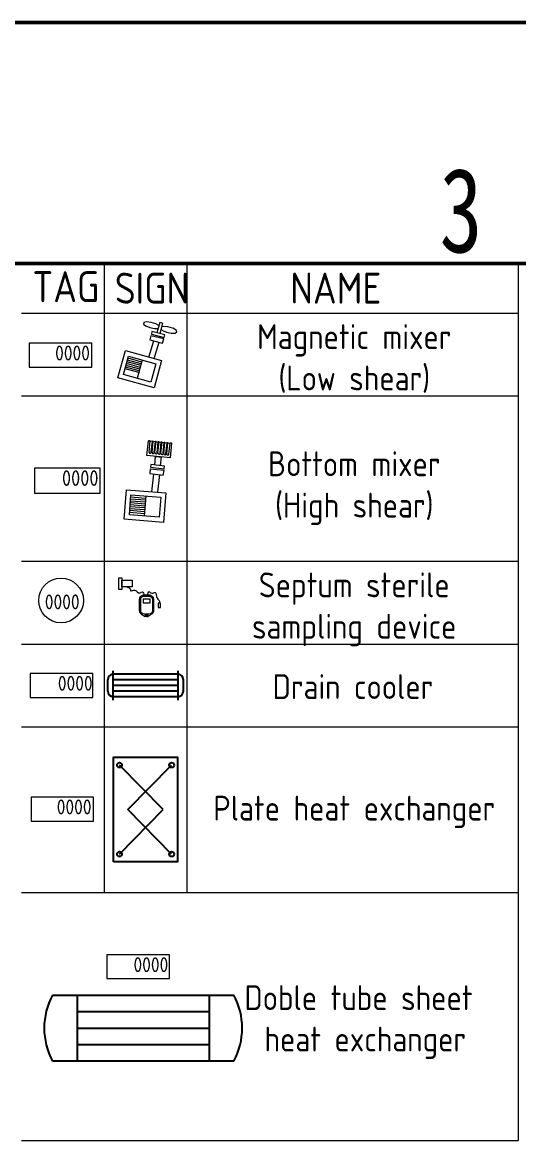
# Model space of a CAD drawing. Header units: millimetres. Extents: x -68339142 to 208, y -167 to 82456658.
# Drawn here: x -68336675 to -68336225, y 82451607 to 82452619 of the extents above; entities that cross this region are included whole.
import ezdxf
from ezdxf.enums import TextEntityAlignment as Align

# ---------------------------------------------------------------- set-up
doc = ezdxf.new("R2010")
doc.units = ezdxf.units.MM
doc.header["$MEASUREMENT"] = 0
for name, color, linetype, lineweight in [('Border (ISO)', 7, 'Continuous', 50), ('I8符号标注层', 3, 'Continuous', 9), ('图层15动态设备', 7, 'Continuous', 9), ('图框', 7, 'Continuous', 9)]:
    doc.layers.add(name, color=color, linetype=linetype, lineweight=lineweight)
doc.styles.add('I(3.5)', font='simfang.ttf', dxfattribs={"width": 0.75})
doc.styles.get("Standard").update_dxf_attribs({"font": 'gbenor.shx', "bigfont": 'gbcbig.shx'})

# ---------------------------------------------------------------- blocks, each defined once
blk = doc.blocks.new('Borders A3')
at = {"layer": 'Border (ISO)'}
for p, q in [((0, 297), (420, 297)), ((10, 287), (410, 287))]:
    blk.add_line(p, q, dxfattribs=at)
at = {"layer": 'I8符号标注层', "insert": (131.25, 287.4), "char_height": 3.5, "attachment_point": 8, "style": 'I(3.5)'}
blk.add_mtext('3', dxfattribs=at)
blk = doc.blocks.new('*U237')
at = {"color": 7}
for p, q in [((13.44, -18.28), (15.92, -19.88)), ((16.84, -19.88), (15.92, -19.88)), ((16.84, -18.89), (16.16, -18.89)), ((16.84, -19.43), (16.16, -19.43)), ((16.84, -18.89), (17.51, -18.89)), ((16.84, -19.43), (17.51, -19.43)), ((16.84, -19.88), (17.75, -19.88)), ((20.23, -18.28), (17.75, -19.88))]:
    blk.add_line(p, q, dxfattribs=at)
for points in [[(0, 3.47), (1.96, 3.47), (1.96, -3.47), (0, -3.47)], [(1.96, 2.03), (8.06, 2.03), (8.06, -2.03), (1.96, -2.03)], [(19.04, -9.32), (14.78, -9.32), (14.78, -11.56), (19.04, -11.56)], [(25.23, -11.89), (23.91, -11.89), (23.91, -14.47), (25.23, -14.47)]]:
    blk.add_lwpolyline(points, close=True, dxfattribs=at)
blk.add_lwpolyline([(13.44, -18.28, -0.198912), (12.62, -16.29), (12.62, -9.65, -0.414214), (15.44, -6.83), (18.23, -6.83, -0.414214), (21.05, -9.65), (21.05, -16.29, -0.198912), (20.23, -18.28)], format="xyb", dxfattribs=at)
blk.add_lwpolyline([(15.44, -7.5), (18.23, -7.5, -0.414214), (20.38, -9.65), (20.38, -16.29, -0.414214), (18.23, -18.44), (15.44, -18.44, -0.414214), (13.29, -16.29), (13.29, -9.65, -0.414214)], format="xyb", close=True, dxfattribs=at)
at = {"color": 1, "linetype": 'ByBlock', "lineweight": 9}
blk.add_circle((-34.77, -10.19), 13.5, dxfattribs=at)
at = {"color": 7}
for centre, start, end in [((16.16, -19.16), 90, 270), ((17.51, -19.16), 270, 90)]:
    blk.add_arc(centre, 0.269, start, end, dxfattribs=at)
for points, knots in [([(5.01, -2.03), (7.2, -2.6), (6.64, -5.59), (10.31, -2.54), (12.01, -6.93), (14.38, -4.04), (15.27, -6.13), (15.78, -7.5)], [8.631153, 8.631153, 8.631153, 8.631153, 10.826402, 13.736422, 17.395423, 19.383427, 22.394048, 22.394048, 22.394048, 22.394048]), ([(17.53, -7.5), (17.63, -6.13), (17.81, -3.78), (19.95, -6.65), (23.08, -4.01), (22.33, -8.93), (24.85, -10.21), (24.69, -11.42), (24.57, -11.89)], [0, 0, 0, 0, 2.045966, 3.500506, 5.140859, 7.889931, 9.588851, 10.603974, 10.603974, 10.603974, 10.603974])]:
    blk.add_open_spline(points, degree=3, knots=knots, dxfattribs=at)
at = {"color": 1, "linetype": 'ByBlock', "lineweight": 9}
for tag, p, height, flags in [('YQJ_CODE', (-43.08, -8.7), 9, 2), ('YQJ_ITEMID', (30.92, -23.71), 5, 1), ('YQJ_CLASS_NAME', (30.95, -29.49), 5, 1), ('品牌', (32.13, -35.01), 5, 1), ('供电电源', (32.02, -40.86), 5, 1), ('控制方式', (32.34, -47.57), 5, 1), ('输出信号类型1', (32.76, -53.85), 5, 1), ('输出信号类型2', (32.59, -60.86), 5, 1)]:
    blk.add_attdef(tag, p, '', height=height, dxfattribs=dict(at, flags=flags))
for tag, p, height in [('YQJ_NO', (-44.63, -15.54), 9), ('尺寸', (-3.91, -17.15), 6.3)]:
    blk.add_attdef(tag, p, '', height=height, dxfattribs=at)
blk = doc.blocks.new('*U232')
at = {"color": 7}
for p, q in [((26.45, -26.89), (0, 0)), ((5.05, -26.89), (31.5, 0)), ((0, -53.78), (26.45, -26.89)), ((31.5, -53.78), (5.05, -26.89))]:
    blk.add_line(p, q, dxfattribs=at)
blk.add_lwpolyline([(-3.52, -58.48), (-3.52, 4.7), (35.02, 4.7), (35.02, -58.48)], close=True, dxfattribs=at)
at = {"color": 1, "linetype": 'ByBlock', "lineweight": 9}
blk.add_lwpolyline([(-53.42, -33.79), (-15.62, -33.79), (-15.62, -19.39), (-53.42, -19.39)], close=True, dxfattribs=at)
at = {"color": 7}
for centre in [(0, 0), (31.5, 0), (0, -53.78), (31.5, -53.78)]:
    blk.add_circle(centre, 1.48, dxfattribs=at)
at = {"color": 1, "linetype": 'ByBlock', "lineweight": 9}
for tag, p, height, flags in [('YQJ_ITEMID', (6.87, -12.3), 5, 1), ('YQJ_CLASS_NAME', (7.28, -17.72), 5, 1), ('YQJ_CODE', (-52.15, -29.58), 9, 2)]:
    blk.add_attdef(tag, p, '', height=height, dxfattribs=dict(at, flags=flags))
blk.add_attdef('YQJ_NO', (-37.9, -29.77), '', height=9, dxfattribs=at)
blk = doc.blocks.new('*U115')
at = {"color": 7, "lineweight": 9}
for p, q in [((-8.43, 7.97), (-8.66, 7.06)), ((-8.66, 7.06), (-7.3, 5.9)), ((-6.68, 8.34), (-8.43, 7.97)), ((-3.97, 8.05), (-6.68, 8.34)), ((-1.16, 7.2), (-3.97, 8.05)), ((0.67, 6.16), (-1.16, 7.2)), ((1.15, 7.96), (-0.52, 1.72)), ((2.95, 7.5), (1.15, 7.96)), ((2.95, 7.5), (1.15, 7.96)), ((2.95, 7.5), (1.31, 1.25)), ((-7.3, 5.9), (-4.78, 4.86)), ((-4.78, 4.86), (-1.91, 4.26)), ((-1.91, 4.26), (0.17, 4.3)), ((3.39, 5.64), (2.4, 5.43)), ((6.1, 5.35), (3.39, 5.64)), ((8.91, 4.5), (6.1, 5.35)), ((11.03, 3.4), (9.01, 4.55)), ((11.61, 2.32), (11.03, 3.4)), ((-5.39, -12.88), (-2.44, -3.12)), ((-2.13, -13.79), (0.84, -4)), ((-11.47, -22.33), (-19.72, -20.05)), ((-11.18, -21.26), (-19.43, -18.98)), ((-10.88, -20.2), (-19.13, -17.91)), ((-10.58, -19.13), (-18.84, -16.84)), ((-10.29, -18.06), (-18.54, -15.77)), ((-9.99, -16.99), (-18.24, -14.7)), ((-9.7, -15.92), (-17.95, -13.63)), ((-9.34, -14.63), (-12.42, -25.76))]:
    blk.add_line(p, q, dxfattribs=at)
for points in [[(4.24, 0.49), (-3.49, 2.47), (-3.87, 0.99), (3.87, -0.99)], [(3.63, -1.9), (-4.12, -0.01), (-4.77, -2.54), (2.82, -4.51)], [(-19.5, -8.98), (2.28, -15.01), (-2.26, -31.41), (-24.04, -25.38)], [(-17.59, -12.34), (-1.08, -16.91), (-4.17, -28.05), (-20.67, -23.48)]]:
    blk.add_lwpolyline(points, close=True, dxfattribs=at)
at = {"color": 1, "linetype": 'ByBlock', "lineweight": 9}
blk.add_lwpolyline([(-39.87, -4.52), (-77.67, -4.52), (-77.67, -18.92), (-39.87, -18.92)], close=True, dxfattribs=at)
at = {"color": 7, "lineweight": 9}
blk.add_polyline3d([(1.99, 3.86, 0), (2.77, 3.2, 0), (5.29, 2.16, 0), (8.16, 1.56, 0), (10.49, 1.6, 0), (11.52, 2.27, 0)], dxfattribs=at)
at = {"color": 1, "linetype": 'ByBlock', "lineweight": 9}
for tag, p, height, flags in [('YQJ_CODE', (-76, -14.9), 9, 2), ('YQJ_ITEMID', (39.02, -5.22), 5, 1), ('输出信号类型1', (40, -21.81), 5, 1), ('输出信号类型2', (39.93, -27.05), 5, 1), ('输入信号类型1', (39.76, -32.94), 5, 1), ('输入信号类型2', (39.76, -38.73), 5, 1)]:
    blk.add_attdef(tag, p, '', height=height, dxfattribs=dict(at, flags=flags))
for tag, p, height in [('YQJ_NO', (-62.01, -14.98), 9), ('电压', (-3.73, -38.4), 6.3), ('频率', (-3.73, -45.67), 6.3)]:
    blk.add_attdef(tag, p, '', height=height, dxfattribs=at)
at = {"color": 1, "linetype": 'ByBlock', "lineweight": 9, "flags": 1}
for tag, p, p2 in [('YQJ_CLASS_NAME', (39.15, -11.03), (87.7, -11.03)), ('品牌', (40.29, -16.7), (47.29, -16.7))]:
    blk.add_attdef(tag, text='', height=1, dxfattribs=at).set_placement(p, p2, align=Align.ALIGNED)
blk = doc.blocks.new('*U230')
at = {"color": 7, "lineweight": -2}
for p, q in [((-94.67, 39.86), (14.95, 39.86)), ((-79.72, 39.86), (-79.72, 0)), ((0, 39.86), (0, 0)), ((-79.72, 29.9), (0, 29.9)), ((-79.72, 19.93), (0, 19.93)), ((-79.72, 9.97), (0, 9.97)), ((14.95, 0), (-94.67, 0))]:
    blk.add_line(p, q, dxfattribs=at)
at = {"color": 1, "linetype": 'ByBlock', "lineweight": 9}
blk.add_lwpolyline([(-61.76, 49.85), (-23.96, 49.85), (-23.96, 64.25), (-61.76, 64.25)], close=True, dxfattribs=at)
at = {"color": 7, "lineweight": -2}
for centre, start, end in [((-57.3, 19.93), 151.92751, 208.07249), ((-22.42, 19.93), 331.92751, 28.07249)]:
    blk.add_arc(centre, 42.35, start, end, dxfattribs=at)
at = {"color": 1, "linetype": 'ByBlock', "lineweight": 9}
for tag, p, height, flags in [('YQJ_CODE', (-60.11, 53.88), 9, 2), ('YQJ_ITEMID', (6.87, -12.3), 5, 1), ('YQJ_CLASS_NAME', (7.28, -17.72), 5, 1)]:
    blk.add_attdef(tag, p, '', height=height, dxfattribs=dict(at, flags=flags))
blk.add_attdef('YQJ_NO', (-45.71, 53.75), '', height=9, dxfattribs=at)
blk = doc.blocks.new('*U231')
at = {"color": 7, "lineweight": 9}
for p, q in [((-6.02, 7.23), (-5.13, 15.73)), ((-4.07, 15.62), (-5.13, 15.73)), ((-5.13, 15.73), (8.43, 14.3)), ((-4.74, 9.24), (-4.07, 15.62)), ((-3.47, 9.1), (-2.8, 15.48)), ((-3.04, 9.06), (-2.37, 15.44)), ((-2.37, 15.44), (-2.8, 15.48)), ((-1.77, 8.92), (-1.1, 15.3)), ((-1.35, 8.88), (-0.68, 15.26)), ((-0.68, 15.26), (-1.1, 15.3)), ((-0.08, 8.75), (0.59, 15.13)), ((0.34, 8.7), (1.01, 15.08)), ((1.01, 15.08), (0.59, 15.13)), ((1.61, 8.57), (2.28, 14.95)), ((2.04, 8.52), (2.71, 14.9)), ((2.71, 14.9), (2.28, 14.95)), ((3.31, 8.39), (3.98, 14.77)), ((3.73, 8.35), (4.4, 14.73)), ((4.4, 14.73), (3.98, 14.77)), ((5, 8.21), (5.67, 14.59)), ((5.43, 8.17), (6.1, 14.55)), ((6.1, 14.55), (5.67, 14.59)), ((6.7, 8.03), (7.37, 14.41)), ((8.43, 14.3), (7.37, 14.41)), ((7.53, 5.81), (8.43, 14.3)), ((7.53, 5.81), (-6.02, 7.23)), ((-1.45, 1.7), (-0.94, 6.64)), ((-0.93, 6.73), (2.44, 6.31)), ((1.92, 1.32), (2.45, 6.4)), ((-3.05, -13.65), (-1.99, -3.51)), ((-1.99, -3.51), (-1.99, -3.45)), ((0.33, -13.92), (1.39, -3.75)), ((-6.88, -19.66), (-15.41, -18.97)), ((-6.79, -18.55), (-15.32, -17.87)), ((-6.7, -17.45), (-15.23, -16.76)), ((-6.59, -16.11), (-7.51, -27.63)), ((-7.41, -26.29), (-15.94, -25.61)), ((-7.32, -25.19), (-15.85, -24.5)), ((-7.23, -24.08), (-15.77, -23.4)), ((-7.14, -22.97), (-15.68, -22.29)), ((-7.05, -21.87), (-15.59, -21.19)), ((-6.96, -20.76), (-15.5, -20.08))]:
    blk.add_line(p, q, dxfattribs=at)
for points in [[(4.14, 1.07), (-3.79, 1.97), (-3.96, 0.45), (3.96, -0.45)], [(3.86, -1.38), (-4.08, -0.58), (-4.37, -3.18), (3.41, -4.08)], [(-17.64, -12.48), (4.89, -14.29), (3.53, -31.25), (-18.99, -29.45)], [(-15.13, -15.43), (1.95, -16.79), (1.02, -28.31), (-16.05, -26.94)]]:
    blk.add_lwpolyline(points, close=True, dxfattribs=at)
at = {"color": 1, "linetype": 'ByBlock', "lineweight": 9}
blk.add_lwpolyline([(-32.86, -0.07), (-70.66, -0.07), (-70.66, -14.47), (-32.86, -14.47)], close=True, dxfattribs=at)
at = {"color": 7, "lineweight": 9}
for centre in [(-4.1, 9.17), (-2.41, 8.99), (-0.72, 8.81), (0.98, 8.63), (2.67, 8.46), (4.37, 8.28), (6.06, 8.1)]:
    blk.add_arc(centre, 0.639, 174, 354, dxfattribs=at)
at = {"color": 1, "linetype": 'ByBlock', "lineweight": 9}
for tag, p, height, flags in [('YQJ_CODE', (-69.01, -10.24), 9, 2), ('YQJ_ITEMID', (40.27, -10.6), 5, 1), ('输出信号类型1', (41.26, -27.19), 5, 1), ('输出信号类型2', (41.19, -32.43), 5, 1), ('输入信号类型1', (41.02, -38.32), 5, 1), ('输入信号类型2', (41.02, -44.11), 5, 1)]:
    blk.add_attdef(tag, p, '', height=height, dxfattribs=dict(at, flags=flags))
for tag, p, height in [('YQJ_NO', (-54.85, -10.27), 9), ('电压', (-3.94, -23.85), 6.3), ('频率', (-3.94, -31.12), 6.3)]:
    blk.add_attdef(tag, p, '', height=height, dxfattribs=at)
at = {"color": 1, "linetype": 'ByBlock', "lineweight": 9, "flags": 1}
for tag, p, p2 in [('YQJ_CLASS_NAME', (40.41, -16.42), (88.95, -16.42)), ('品牌', (41.54, -22.09), (48.55, -22.09))]:
    blk.add_attdef(tag, text='', height=1, dxfattribs=at).set_placement(p, p2, align=Align.ALIGNED)
blk = doc.blocks.new('*U228')
at = {"color": 7}
for p, q in [((-38.95, -17.68), (-38.95, 0)), ((0, 0), (0, -17.68)), ((-42.35, -12.24), (-42.35, -5.44)), ((0, -2.04), (-38.95, -2.04)), ((0, -5.44), (-38.95, -5.44)), ((3.4, -12.24), (3.4, -5.44)), ((0, -8.84), (-38.95, -8.84)), ((0, -12.24), (-38.95, -12.24)), ((0, -15.64), (-38.95, -15.64))]:
    blk.add_line(p, q, dxfattribs=at)
at = {"color": 1, "linetype": 'ByBlock', "lineweight": 9}
blk.add_lwpolyline([(-89.21, -16.04), (-51.41, -16.04), (-51.41, -1.64), (-89.21, -1.64)], close=True, dxfattribs=at)
at = {"color": 7}
for centre, start, end in [((-38.95, -5.44), 90, 180), ((0, -5.44), 0, 90), ((-38.95, -12.24), 180, 270), ((0, -12.24), 270, 0)]:
    blk.add_arc(centre, 3.4, start, end, dxfattribs=at)
at = {"color": 1, "linetype": 'ByBlock', "lineweight": 9}
for tag, p, height, flags in [('YQJ_CODE', (-88.72, -11.83), 9, 2), ('YQJ_ITEMID', (17.46, -26.31), 5, 1), ('YQJ_CLASS_NAME', (17.88, -31.73), 5, 1)]:
    blk.add_attdef(tag, p, '', height=height, dxfattribs=dict(at, flags=flags))
blk.add_attdef('YQJ_NO', (-72.46, -12.02), '', height=9, dxfattribs=at)

msp = doc.modelspace()

# ---------------------------------------------------------------- linework, layer by layer
at = {"layer": '图框', "color": 6, "linetype": 'ByBlock', "lineweight": 9}
for p, q in [((-68335051.05898, 82452401.17503), (-68338924.05719, 82452401.17503)), ((-68336600.73804, 82452401.17503), (-68336600.73804, 82451831.58707)), ((-68336525.79226, 82452401.17503), (-68336525.79226, 82451831.58707)), ((-68336226.00915, 82452401.17499), (-68336226.00915, 82451606.74968)), ((-68336675.68382, 82452356.20752), (-68336226.00915, 82452356.20752)), ((-68336675.68382, 82452281.26174), (-68336226.00915, 82452281.26174)), ((-68336675.68382, 82452131.37018), (-68336226.00915, 82452131.37018)), ((-68336675.68382, 82452056.4244), (-68336226.00915, 82452056.4244)), ((-68336675.68382, 82451981.47862), (-68336226.00915, 82451981.47862)), ((-68336675.68382, 82451831.58707), (-68336226.00915, 82451831.58707)), ((-68336675.68382, 82451606.74973), (-68336226.00915, 82451606.74973))]:
    msp.add_line(p, q, dxfattribs=at)

# ---------------------------------------------------------------- block references
at = {"xscale": 21.8262244274396, "yscale": 21.8262244274396, "zscale": 21.8262244274396}
msp.add_blockref('Borders A3', (-68339142.31944, 82446137.04862), dxfattribs=at)
ref = msp.add_blockref('*U115', (-68336552.21234, 82452335.68862), dxfattribs=dict(xscale=1.498915581623994, yscale=1.498915581623994, zscale=1.498915581623994))
ref.add_attrib('YQJ_NO', '0000', (-68336645.15605, 82452313.23608), dxfattribs={"color": 1, "linetype": 'ByBlock', "lineweight": 9, "height": 13.49024})
ref = msp.add_blockref('*U228', (-68336534.07294, 82452032.20454), dxfattribs=dict(xscale=1.498915581623994, yscale=1.498915581623994, zscale=1.498915581623994))
ref.add_attrib('YQJ_NO', '0000', (-68336642.69024, 82452014.18101), dxfattribs={"color": 1, "linetype": 'ByBlock', "lineweight": 9, "height": 13.49024})
ref = msp.add_blockref('*U232', (-68336586.87388, 82451946.83822), dxfattribs=dict(xscale=1.498915581623994, yscale=1.498915581623994, zscale=1.498915581623994))
ref.add_attrib('YQJ_NO', '0000', (-68336643.68907, 82451902.21009), dxfattribs={"color": 1, "linetype": 'ByBlock', "lineweight": 9, "height": 13.49024})
ref = msp.add_blockref('*U230', (-68336505.67383, 82451678.77561), dxfattribs=dict(xscale=1.498915581623994, yscale=1.498915581623994, zscale=1.498915581623994))
ref.add_attrib('YQJ_NO', '0000', (-68336574.19349, 82451759.34671), dxfattribs={"color": 1, "linetype": 'ByBlock', "lineweight": 9, "height": 13.49024})
at = {"layer": '图层15动态设备', "color": 7, "linetype": 'ByBlock', "lineweight": 9}
ref = msp.add_blockref('*U231', (-68336552.64195, 82452215.81228), dxfattribs=dict(at, xscale=1.573861360705193, yscale=1.573861360705193, zscale=1.573861360705193))
ref.add_attrib('YQJ_NO', '0000', (-68336638.96097, 82452199.64251), dxfattribs={"layer": '0', "color": 1, "linetype": 'ByBlock', "lineweight": 9, "height": 14.164752})
ref = msp.add_blockref('*U237', (-68336587.59325, 82452111.18831), dxfattribs=dict(at, xscale=1.498915581623994, yscale=1.498915581623994, zscale=1.498915581623994))
ref.add_attrib('YQJ_NO', '0000', (-68336654.49155, 82452087.89073), dxfattribs={"layer": '0', "color": 1, "linetype": 'ByBlock', "lineweight": 9, "height": 13.49024})

# ---------------------------------------------------------------- texts
at = {"color": 7, "linetype": 'ByBlock', "lineweight": 9}
for s, insert, char_height, width, attachment_point in [('TAG', (-68336665.68756, 82452394.07563), 28.04165, 47.7111731, 1), ('SIGN', (-68336591.11143, 82452392.75765), 28.04165, 47.7111731, 1), ('NAME', (-68336432.22865, 82452392.75765), 28.04165, 47.7111731, 1), ('\\pxse0.88889;Magnetic mixer\\P(Low shear)', (-68336374.29799, 82452346.09315), 22.4837337, 241.858987, 2), ('\\pxse0.88889;Bottom mixer\\P(High shear)', (-68336374.29799, 82452230.93833), 22.4837337, 241.858987, 2), ('\\pxse0.88889;Septum sterile sampling device ', (-68336374.29799, 82452121.25582), 22.4837337, 241.858987, 2), ('\\pxse0.88889;Drain cooler', (-68336375.45914, 82452029.16261), 22.4837337, 241.858987, 2), ('\\pxse0.88889;Plate heat exchanger', (-68336374.29799, 82451919.08225), 22.4837337, 241.858987, 2), ('\\pxse0.88889;Doble tube sheet  heat exchanger', (-68336364.349, 82451747.45442), 22.4837337, 241.858987, 2)]:
    msp.add_mtext(s, dxfattribs=dict(at, insert=insert, char_height=char_height, width=width, attachment_point=attachment_point))

doc.saveas('drawing.dxf')
